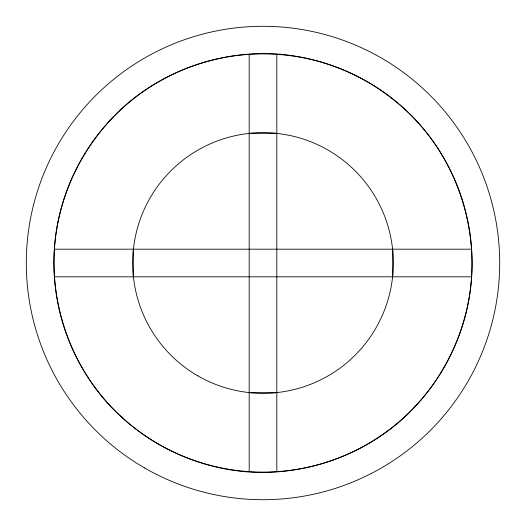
<?xml version="1.0" encoding="UTF-8"?>
<svg xmlns="http://www.w3.org/2000/svg" width="526" height="526" viewBox="0 0 526 526"><rect width="100%" height="100%" fill="white"/><g stroke="black" fill="none" stroke-linecap="round" stroke-linejoin="round"><path stroke-width="0.79" d="M249.192 133.269L276.808 133.269M54.369 249.192L471.631 249.192M54.369 276.808L471.631 276.808M249.192 392.731L276.808 392.731M392.731 249.192L392.731 276.808M276.808 54.369L276.808 471.631M249.192 54.369L249.192 471.631M133.269 249.192L133.269 276.808M55.565 236.746C47.919 297.861 68.505 361.421 110.585 406.414C146.754 444.713 197.303 468.574 249.87 472.085C302.457 475.202 355.596 457.883 396.275 424.423C436.751 390.608 463.643 341.558 470.435 289.254C478.081 228.139 457.495 164.579 415.415 119.586C379.246 81.287 328.697 57.426 276.13 53.915C223.543 50.798 170.404 68.117 129.725 101.577C89.249 135.392 62.357 184.442 55.565 236.746M158.457 444.075A209.085 209.085 0 0 0 472.085 263A209.085 209.085 0 0 0 158.457 81.924A209.085 209.085 0 0 0 158.457 444.075M197.842 375.853A130.316 130.316 0 0 0 393.317 263A130.316 130.316 0 0 0 197.842 150.147A130.316 130.316 0 0 0 197.842 375.853M144.65 467.989A236.7 236.7 0 0 0 499.7 263A236.7 236.7 0 0 0 144.65 58.011A236.7 236.7 0 0 0 144.65 467.989"/></g></svg>
